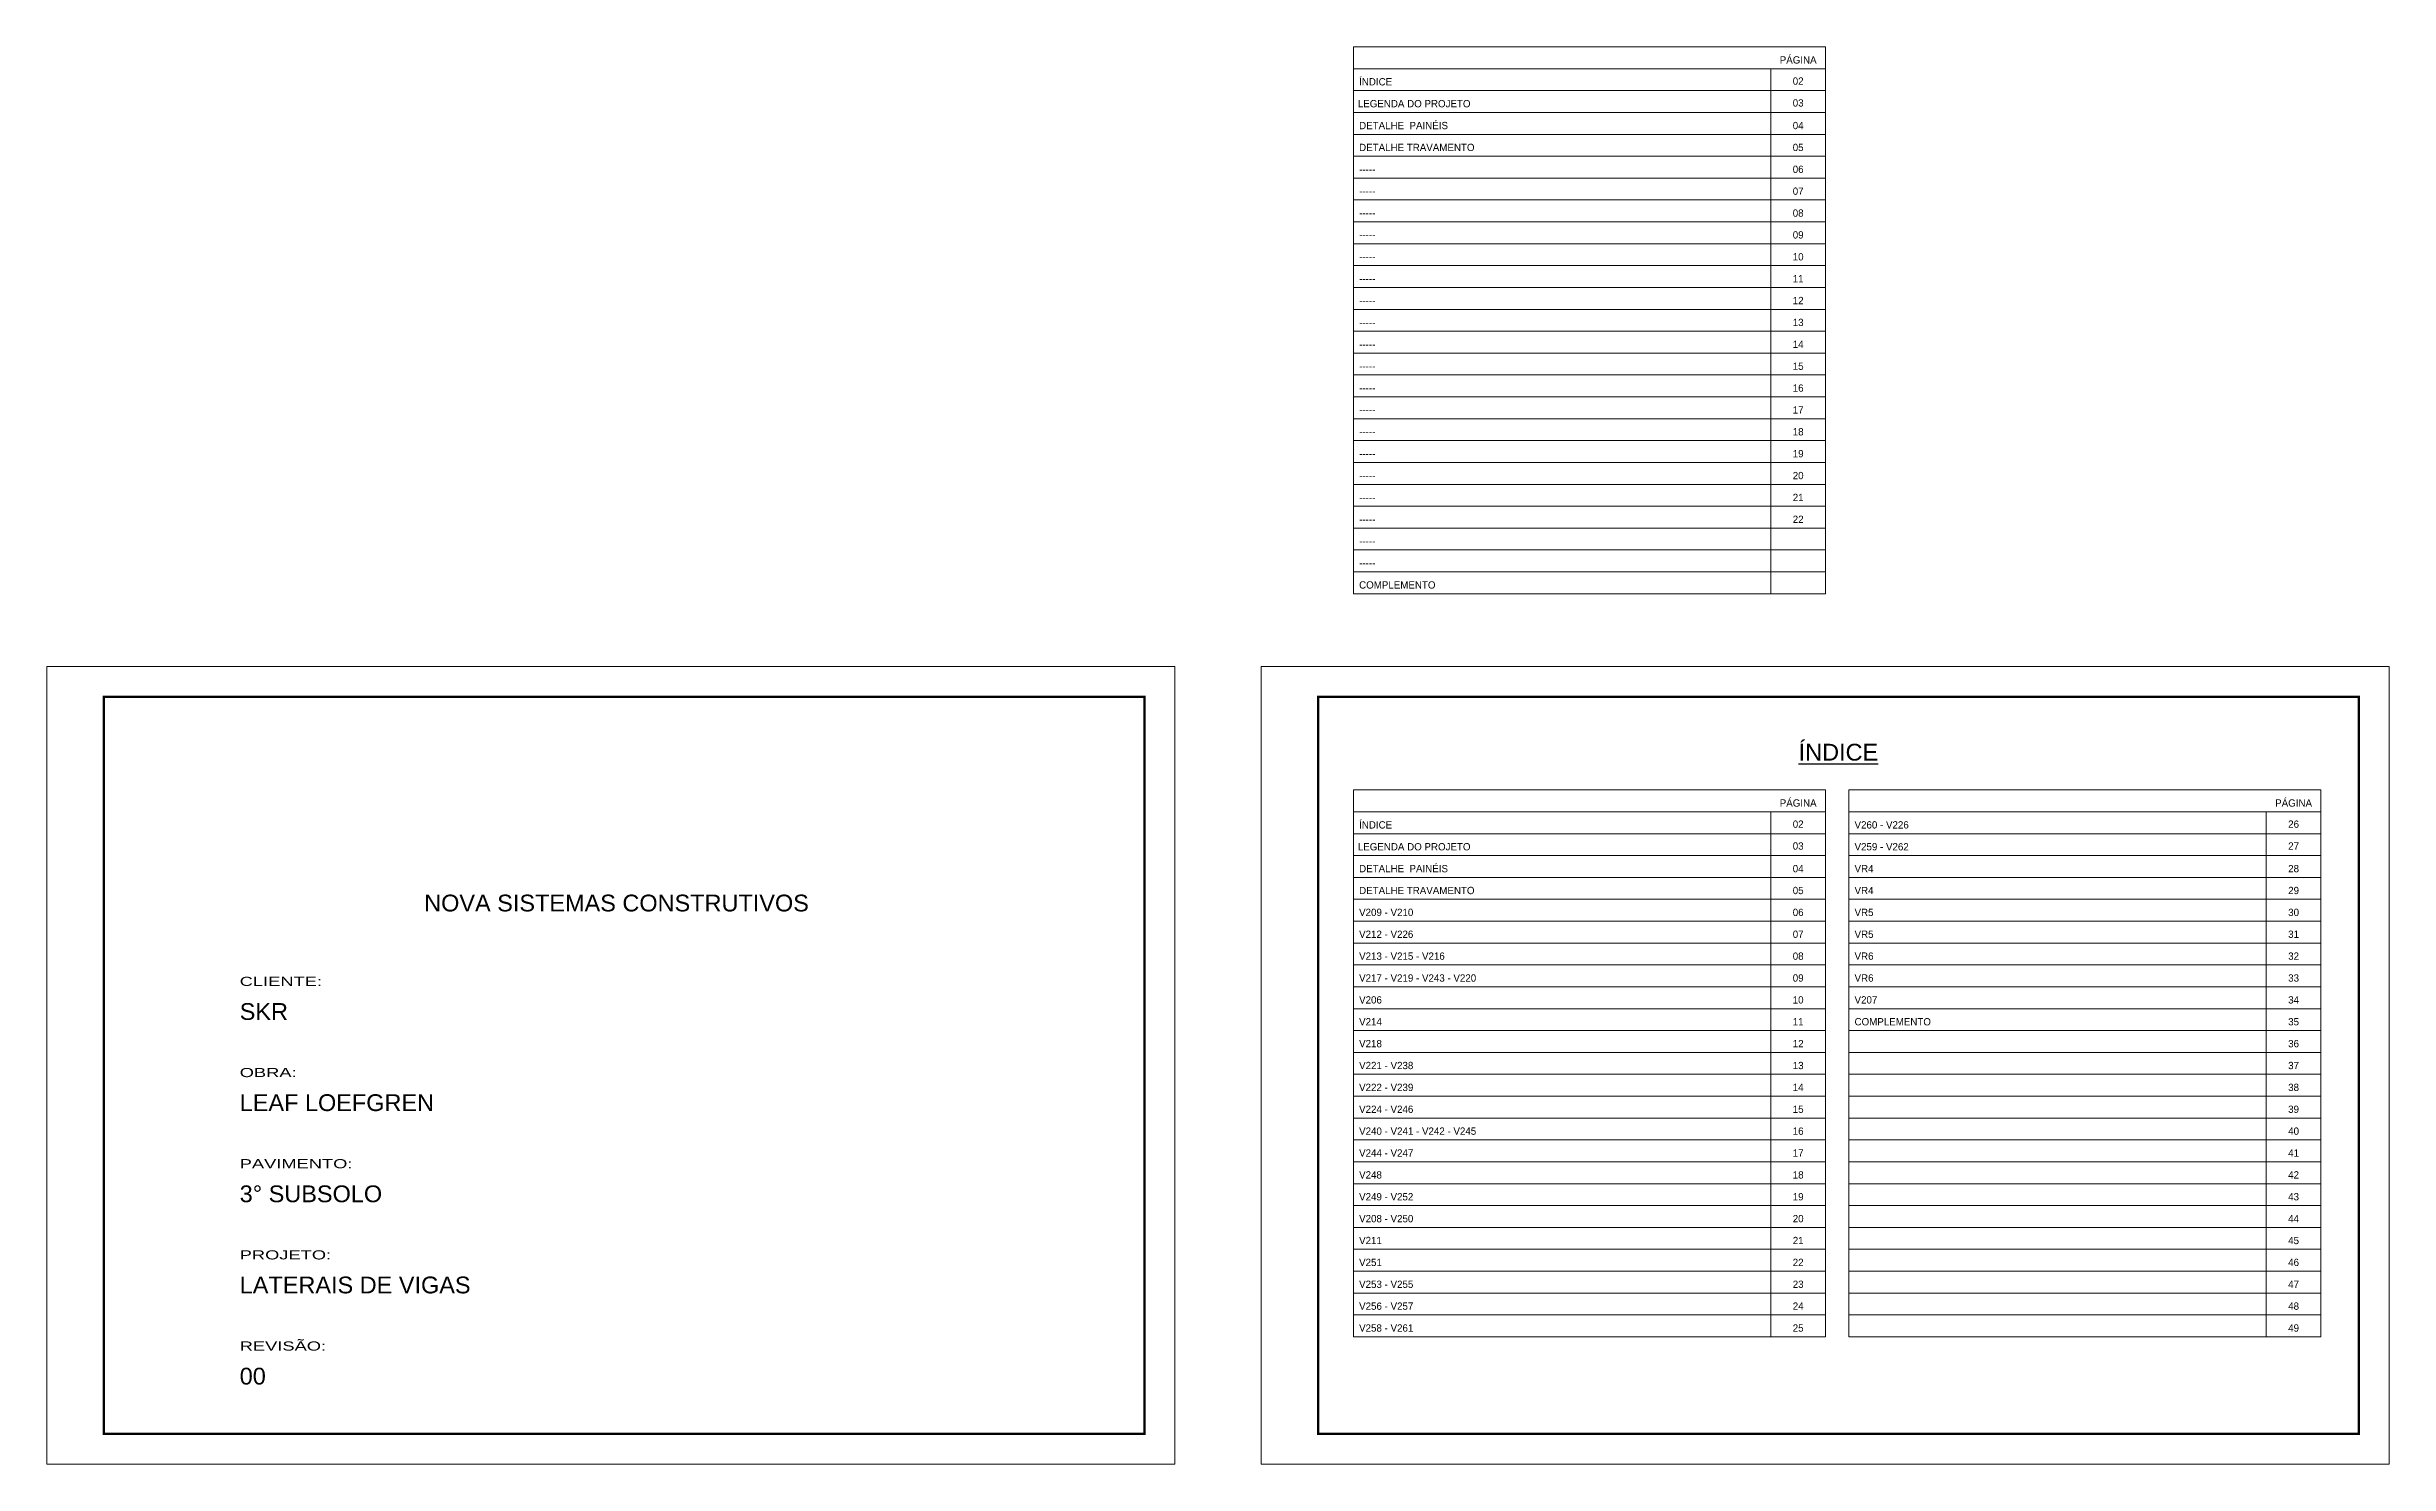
# Model space of a CAD drawing. Extents: x 3309 to 9590, y -2522 to 15424.
# Drawn here: x 3309 to 6393, y 13558 to 15424 of the extents above; entities that cross this region are included whole.
import ezdxf
from ezdxf.enums import TextEntityAlignment as Align

# ---------------------------------------------------------------- set-up
doc = ezdxf.new("R2010")
doc.units = 0
doc.layers.add('CARIMBO', color=255, linetype='Continuous', lineweight=9)
doc.layers.add('Folhas', color=255, linetype='Continuous', lineweight=9)
doc.styles.add('ARIAL', font='arial.ttf')
doc.styles.add('Tecnologia', font='')
doc.styles.get('Tecnologia').set_extended_font_data('Forgotten Futurist')

msp = doc.modelspace()

# ---------------------------------------------------------------- linework, layer by layer
at = {"layer": 'CARIMBO'}
for p, q in [((5029.4, 15423.53), (5650.78, 15423.53)), ((5029.4, 15423.53), (5650.78, 15423.53)), ((5029.4, 15423.53), (5029.4, 14703.62)), ((5650.78, 15423.53), (5650.78, 14703.62)), ((5029.4, 15394.73), (5650.78, 15394.73)), ((5029.4, 15394.73), (5650.78, 15394.73)), ((5029.4, 15394.73), (5650.78, 15394.73)), ((5578.96, 15394.73), (5578.96, 14703.62)), ((5029.4, 15365.94), (5650.78, 15365.94)), ((5029.4, 15337.14), (5650.78, 15337.14)), ((5029.4, 15308.34), (5650.78, 15308.34)), ((5029.4, 15308.34), (5650.78, 15308.34)), ((5029.4, 15279.55), (5650.78, 15279.55)), ((5029.4, 15279.55), (5650.78, 15279.55)), ((5029.4, 15279.55), (5650.78, 15279.55)), ((5029.4, 15250.75), (5650.78, 15250.75)), ((5029.4, 15221.95), (5650.78, 15221.95)), ((5029.4, 15193.16), (5650.78, 15193.16)), ((5029.4, 15164.36), (5650.78, 15164.36)), ((5029.4, 15135.57), (5650.78, 15135.57)), ((5029.4, 15106.77), (5650.78, 15106.77)), ((5029.4, 15077.97), (5650.78, 15077.97)), ((5029.4, 15049.18), (5650.78, 15049.18)), ((5029.4, 15020.38), (5650.78, 15020.38)), ((5029.4, 14991.58), (5650.78, 14991.58)), ((5029.4, 14962.79), (5650.78, 14962.79)), ((5029.4, 14933.99), (5650.78, 14933.99)), ((5029.4, 14905.2), (5650.78, 14905.2)), ((5029.4, 14876.4), (5650.78, 14876.4)), ((5029.4, 14847.6), (5650.78, 14847.6)), ((5029.4, 14818.81), (5650.78, 14818.81)), ((5029.4, 14790.01), (5650.78, 14790.01)), ((5029.4, 14761.21), (5650.78, 14761.21)), ((5029.4, 14732.42), (5650.78, 14732.42)), ((5029.4, 14703.62), (5650.78, 14703.62)), ((5029.4, 14445.37), (5650.78, 14445.37)), ((5029.4, 14445.37), (5650.78, 14445.37)), ((5029.4, 14445.37), (5029.4, 13725.46)), ((5650.78, 14445.37), (5650.78, 13725.46)), ((5681.6, 14445.37), (6302.99, 14445.37)), ((5681.6, 14445.37), (6302.99, 14445.37)), ((5681.6, 14445.37), (5681.6, 13725.46)), ((6302.99, 14445.37), (6302.99, 13725.46)), ((5029.4, 14416.57), (5650.78, 14416.57)), ((5029.4, 14416.57), (5650.78, 14416.57)), ((5029.4, 14416.57), (5650.78, 14416.57)), ((5578.96, 14416.57), (5578.96, 13725.46)), ((5681.6, 14416.57), (6302.99, 14416.57)), ((5681.6, 14416.57), (6302.99, 14416.57)), ((5681.6, 14416.57), (6302.99, 14416.57)), ((6231.17, 14416.57), (6231.17, 13725.46)), ((5029.4, 14387.78), (5650.78, 14387.78)), ((5681.6, 14387.78), (6302.99, 14387.78)), ((5029.4, 14358.98), (5650.78, 14358.98)), ((5681.6, 14358.98), (6302.99, 14358.98)), ((5029.4, 14330.18), (5650.78, 14330.18)), ((5029.4, 14330.18), (5650.78, 14330.18)), ((5681.6, 14330.18), (6302.99, 14330.18)), ((5681.6, 14330.18), (6302.99, 14330.18)), ((5029.4, 14301.39), (5650.78, 14301.39)), ((5029.4, 14301.39), (5650.78, 14301.39)), ((5029.4, 14301.39), (5650.78, 14301.39)), ((5681.6, 14301.39), (6302.99, 14301.39)), ((5681.6, 14301.39), (6302.99, 14301.39)), ((5681.6, 14301.39), (6302.99, 14301.39)), ((5029.4, 14272.59), (5650.78, 14272.59)), ((5681.6, 14272.59), (6302.99, 14272.59)), ((5029.4, 14243.8), (5650.78, 14243.8)), ((5029.4, 14215), (5650.78, 14215)), ((5681.6, 14243.8), (6302.99, 14243.8)), ((5681.6, 14215), (6302.99, 14215)), ((5029.4, 14186.2), (5650.78, 14186.2)), ((5681.6, 14186.2), (6302.99, 14186.2)), ((5029.4, 14157.41), (5650.78, 14157.41)), ((5681.6, 14157.41), (6302.99, 14157.41)), ((5029.4, 14128.61), (5650.78, 14128.61)), ((5681.6, 14128.61), (6302.99, 14128.61)), ((5029.4, 14099.82), (5650.78, 14099.82)), ((5681.6, 14099.82), (6302.99, 14099.82)), ((5029.4, 14071.02), (5650.78, 14071.02)), ((5681.6, 14071.02), (6302.99, 14071.02)), ((5029.4, 14042.22), (5650.78, 14042.22)), ((5681.6, 14042.22), (6302.99, 14042.22)), ((5029.4, 14013.43), (5650.78, 14013.43)), ((5681.6, 14013.43), (6302.99, 14013.43)), ((5029.4, 13984.63), (5650.78, 13984.63)), ((5681.6, 13984.63), (6302.99, 13984.63)), ((5029.4, 13955.83), (5650.78, 13955.83)), ((5681.6, 13955.83), (6302.99, 13955.83)), ((5029.4, 13927.04), (5650.78, 13927.04)), ((5681.6, 13927.04), (6302.99, 13927.04)), ((5029.4, 13898.24), (5650.78, 13898.24)), ((5681.6, 13898.24), (6302.99, 13898.24)), ((5029.4, 13869.45), (5650.78, 13869.45)), ((5681.6, 13869.45), (6302.99, 13869.45)), ((5029.4, 13840.65), (5650.78, 13840.65)), ((5681.6, 13840.65), (6302.99, 13840.65)), ((5029.4, 13811.85), (5650.78, 13811.85)), ((5681.6, 13811.85), (6302.99, 13811.85)), ((5029.4, 13783.06), (5650.78, 13783.06)), ((5029.4, 13754.26), (5650.78, 13754.26)), ((5681.6, 13783.06), (6302.99, 13783.06)), ((5681.6, 13783.06), (6302.99, 13783.06)), ((5681.6, 13754.26), (6302.99, 13754.26)), ((5029.4, 13725.46), (5650.78, 13725.46)), ((5681.6, 13725.46), (6302.99, 13725.46))]:
    msp.add_line(p, q, dxfattribs=at)
at = {"layer": 'Folhas'}
for points in [[(3309.37, 13557.86), (4794.37, 13557.86), (4794.37, 14607.86), (3309.37, 14607.86)], [(4907.87, 13557.86), (6392.87, 13557.86), (6392.87, 14607.86), (4907.87, 14607.86)]]:
    msp.add_lwpolyline(points, close=True, dxfattribs=at)
at = {"layer": 'Folhas', "color": 30, "const_width": 3}
for points in [[(3384.37, 13597.86), (4754.37, 13597.86), (4754.37, 14567.86), (3384.37, 14567.86)], [(4982.87, 13597.86), (6352.87, 13597.86), (6352.87, 14567.86), (4982.87, 14567.86)]]:
    msp.add_lwpolyline(points, close=True, dxfattribs=at)

# ---------------------------------------------------------------- texts
at = {"color": 0, "linetype": 'Continuous', "ltscale": 5, "style": 'ARIAL'}
msp.add_text('%%UÍNDICE', height=22.118, dxfattribs=at).set_placement((5667.87, 14483.98), align=Align.CENTER)
for s, height, p in [('NOVA SISTEMAS CONSTRUTIVOS', 22.1184, (3806.11, 14285.43)), ('SKR', 22.118, (3563.27, 14142.66)), ('LEAF LOEFGREN', 22.1184, (3563.27, 14022.66)), ('3° SUBSOLO', 22.118, (3563.27, 13902.66)), ('LATERAIS DE VIGAS', 22.1184, (3563.27, 13782.66)), ('00', 22.118, (3563.27, 13662.66))]:
    msp.add_text(s, height=height, dxfattribs=at).set_placement(p)
at = {"layer": 'CARIMBO', "style": 'Tecnologia'}
for s, p in [('PÁGINA', (5614.87, 15401.54)), ('02', (5614.87, 15373.71)), ('03', (5614.87, 15344.91)), ('04', (5614.87, 15315.15)), ('05', (5614.87, 15286.35)), ('06', (5614.87, 15257.56)), ('07', (5614.87, 15228.76)), ('08', (5614.87, 15199.96)), ('09', (5614.87, 15171.17)), ('10', (5614.87, 15142.37)), ('11', (5614.87, 15113.58)), ('12', (5614.87, 15084.78)), ('13', (5614.87, 15055.98)), ('14', (5614.87, 15027.19)), ('15', (5614.87, 14998.39)), ('16', (5614.87, 14969.59)), ('17', (5614.87, 14940.8)), ('18', (5614.87, 14912)), ('20', (5614.87, 14854.41)), ('19', (5614.87, 14883.21)), ('21', (5614.87, 14825.61)), ('22', (5614.87, 14796.82)), ('PÁGINA', (5614.87, 14423.38)), ('PÁGINA', (6267.08, 14423.38)), ('02', (5614.87, 14395.55)), ('26', (6267.08, 14395.55)), ('03', (5614.87, 14366.75)), ('27', (6267.08, 14366.75)), ('04', (5614.87, 14336.99)), ('28', (6267.08, 14336.99)), ('05', (5614.87, 14308.2)), ('29', (6267.08, 14308.2)), ('06', (5614.87, 14279.4)), ('30', (6267.08, 14279.4)), ('07', (5614.87, 14250.6)), ('31', (6267.08, 14250.6)), ('08', (5614.87, 14221.81)), ('32', (6267.08, 14221.81)), ('09', (5614.87, 14193.01)), ('33', (6267.08, 14193.01)), ('10', (5614.87, 14164.21)), ('34', (6267.08, 14164.21)), ('11', (5614.87, 14135.42)), ('35', (6267.08, 14135.42)), ('12', (5614.87, 14106.62)), ('36', (6267.08, 14106.62)), ('13', (5614.87, 14077.83)), ('37', (6267.08, 14077.83)), ('14', (5614.87, 14049.03)), ('38', (6267.08, 14049.03)), ('39', (6267.08, 14020.23)), ('15', (5614.87, 14020.23)), ('16', (5614.87, 13991.44)), ('40', (6267.08, 13991.44)), ('17', (5614.87, 13962.64)), ('41', (6267.08, 13962.64)), ('18', (5614.87, 13933.84)), ('42', (6267.08, 13933.84)), ('19', (5614.87, 13905.05)), ('43', (6267.08, 13905.05)), ('20', (5614.87, 13876.25)), ('44', (6267.08, 13876.25)), ('21', (5614.87, 13847.46)), ('45', (6267.08, 13847.46)), ('22', (5614.87, 13818.66)), ('46', (6267.08, 13818.66)), ('23', (5614.87, 13789.86)), ('47', (6267.08, 13789.86)), ('24', (5614.87, 13761.07)), ('48', (6267.08, 13761.07)), ('25', (5614.87, 13732.27)), ('49', (6267.08, 13732.27))]:
    msp.add_text(s, height=9.599, dxfattribs=at).set_placement(p, align=Align.CENTER)
for s, height, p in [('ÍNDICE', 9.599, (5036.89, 15372.74)), ('LEGENDA DO PROJETO', 9.5987, (5035.19, 15343.95)), ('DETALHE  PAINÉIS', 9.5987, (5036.89, 15315.15)), ('DETALHE TRAVAMENTO', 9.5987, (5036.89, 15286.35)), ('-----', 9.599, (5036.89, 15257.56)), ('-----', 9.599, (5036.89, 15228.76)), ('-----', 9.599, (5036.89, 15199.96)), ('-----', 9.599, (5036.89, 15171.17)), ('-----', 9.599, (5036.89, 15142.37)), ('-----', 9.599, (5036.89, 15113.58)), ('-----', 9.599, (5036.89, 15084.78)), ('-----', 9.599, (5036.89, 15055.98)), ('-----', 9.599, (5036.89, 15027.19)), ('-----', 9.599, (5036.89, 14998.39)), ('-----', 9.599, (5036.89, 14969.59)), ('-----', 9.599, (5036.89, 14940.8)), ('-----', 9.599, (5036.89, 14912)), ('-----', 9.599, (5036.89, 14883.21)), ('-----', 9.599, (5036.89, 14854.41)), ('-----', 9.599, (5036.89, 14825.61)), ('-----', 9.599, (5036.89, 14796.82)), ('-----', 9.599, (5036.89, 14768.02)), ('-----', 9.599, (5036.89, 14739.23)), ('COMPLEMENTO', 9.5987, (5036.89, 14710.43)), ('ÍNDICE', 9.599, (5036.89, 14394.58)), ('V260 - V226', 9.5987, (5689.1, 14394.58)), ('LEGENDA DO PROJETO', 9.5987, (5035.19, 14365.79)), ('V259 - V262', 9.5987, (5689.1, 14365.79)), ('DETALHE  PAINÉIS', 9.5987, (5036.89, 14336.99)), ('VR4', 9.599, (5689.1, 14336.99)), ('DETALHE TRAVAMENTO', 9.5987, (5036.89, 14308.2)), ('VR4', 9.599, (5689.1, 14308.2)), ('V209 - V210', 9.5987, (5036.89, 14279.4)), ('VR5', 9.599, (5689.1, 14279.4)), ('V212 - V226', 9.5987, (5036.89, 14250.6)), ('VR5', 9.599, (5689.1, 14250.6)), ('V213 - V215 - V216', 9.5987, (5036.89, 14221.81)), ('VR6', 9.599, (5689.1, 14221.81)), ('V217 - V219 - V243 - V220', 9.5987, (5036.89, 14193.01)), ('VR6', 9.599, (5689.1, 14193.01)), ('V206', 9.599, (5036.89, 14164.21)), ('V207', 9.599, (5689.1, 14164.21)), ('V214', 9.599, (5036.89, 14135.42)), ('COMPLEMENTO', 9.5987, (5689.1, 14135.42)), ('V218', 9.599, (5036.89, 14106.62)), ('V221 - V238', 9.5987, (5036.89, 14077.83)), ('V222 - V239', 9.5987, (5036.89, 14049.03)), ('V224 - V246', 9.5987, (5036.89, 14020.23)), ('V240 - V241 - V242 - V245', 9.5987, (5036.89, 13991.44)), ('V244 - V247', 9.5987, (5036.89, 13962.64)), ('V248', 9.599, (5036.89, 13933.84)), ('V249 - V252', 9.5987, (5036.89, 13905.05)), ('V208 - V250', 9.5987, (5036.89, 13876.25)), ('V211', 9.599, (5036.89, 13847.46)), ('V251', 9.599, (5036.89, 13818.66)), ('V253 - V255', 9.5987, (5036.89, 13789.86)), ('V256 - V257', 9.5987, (5036.89, 13761.07)), ('V258 - V261', 9.5987, (5036.89, 13732.27))]:
    msp.add_text(s, height=height, dxfattribs=at).set_placement(p)
at = {"layer": 'Folhas', "color": 30, "style": 'Tecnologia', "width": 1.5}
for s, p in [('CLIENTE:', (3563.27, 14187.37)), ('OBRA:', (3563.27, 14067.37)), ('PAVIMENTO:', (3563.27, 13947.37)), ('PROJETO:', (3563.27, 13827.37)), ('REVISÃO:', (3563.27, 13707.37))]:
    msp.add_text(s, height=12, dxfattribs=at).set_placement(p)

doc.saveas('drawing.dxf')
